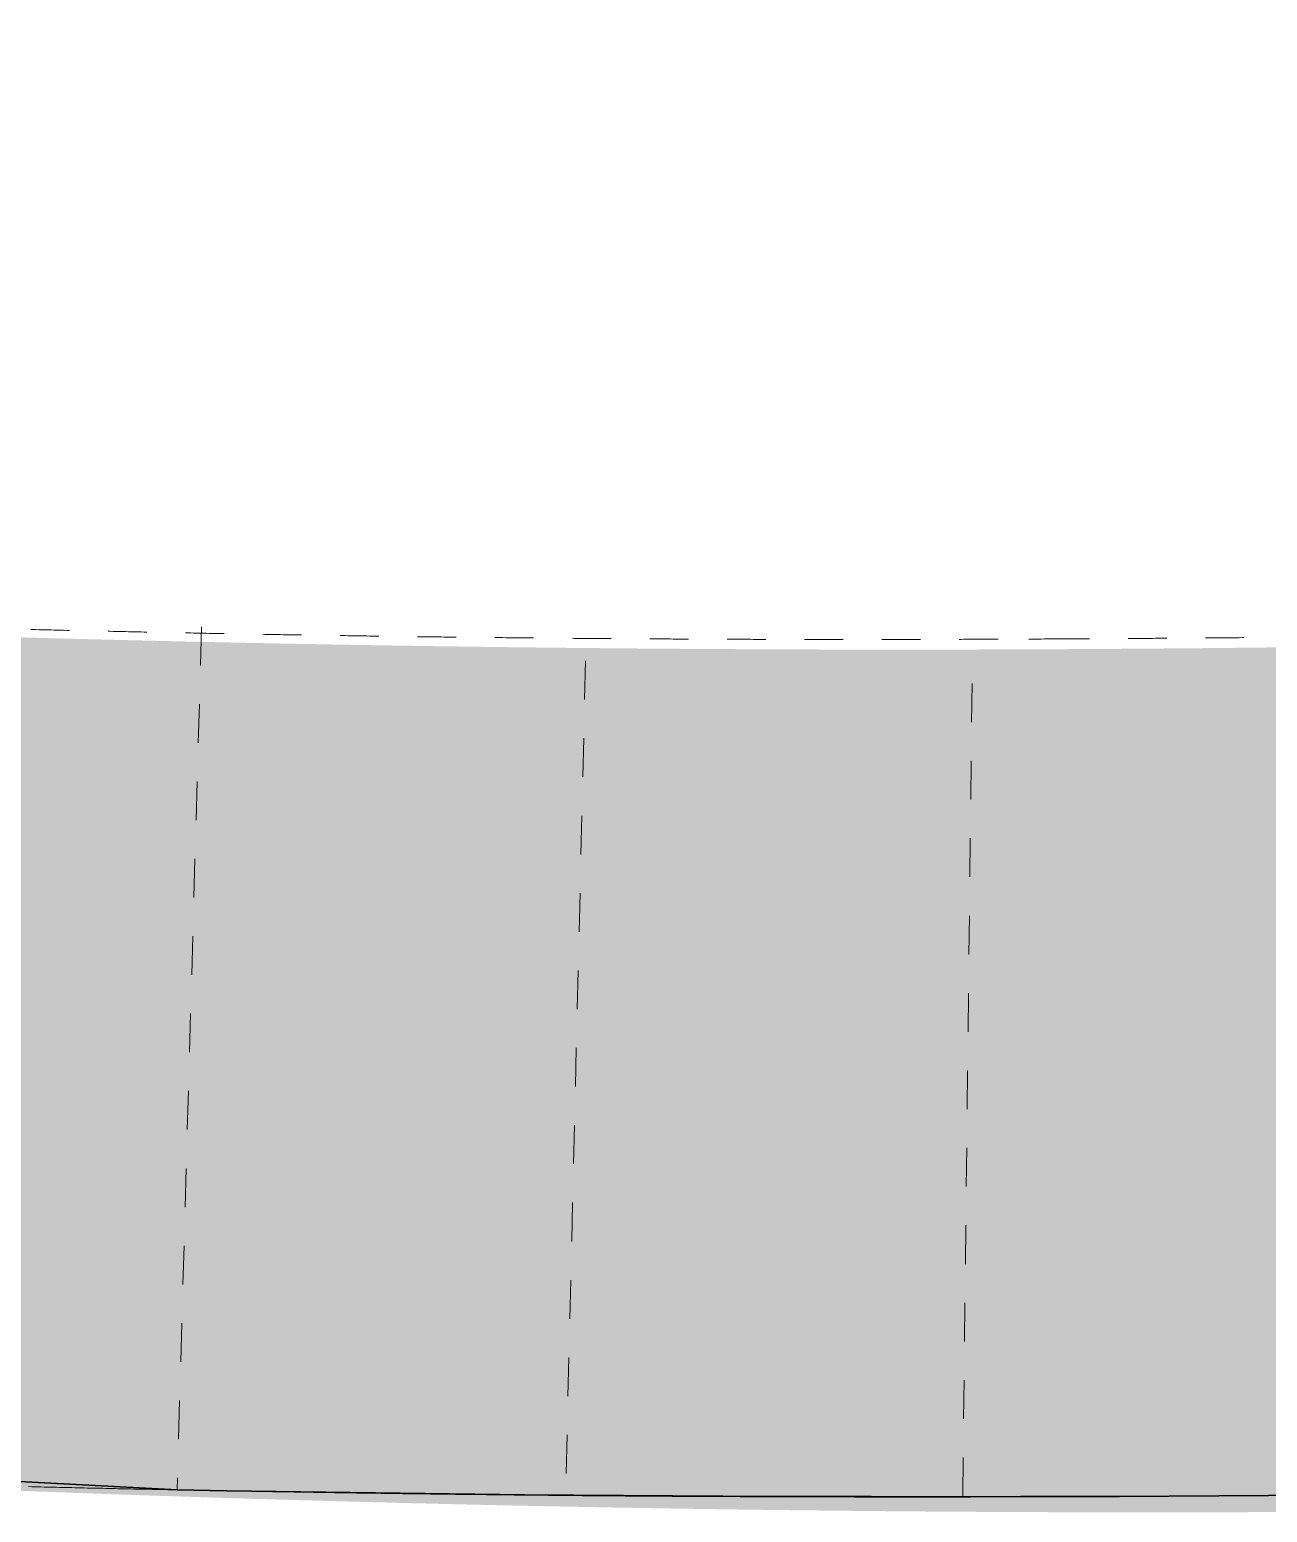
# Model space of a CAD drawing. Header units: millimetres. Extents: x -89663 to 74273, y -103666 to 18539.
# Drawn here: x -34212 to -26216, y -97235 to -87659 of the extents above; entities that cross this region are included whole.
import ezdxf

# ---------------------------------------------------------------- set-up
doc = ezdxf.new("R2010")
doc.units = ezdxf.units.MM
doc.header["$MEASUREMENT"] = 0
doc.linetypes.add('2-0_5', pattern=[500, 250, -250])
doc.layers.add('A-20-M_Hard_Landscape-Phase 2_Pen_No__141', color=255, linetype='Continuous', lineweight=0)
doc.layers.add('G-10-P_Topo_Paving_Pen_No__191', color=7, linetype='Continuous', lineweight=5)
doc.layers.add('G-10-P_Topo_Road_Pen_No__148', color=7, linetype='Continuous', lineweight=0, true_color=0x444444)
doc.layers.add('New_A-20-M_Hard_Landscape_Pen_No__53', color=7, linetype='Continuous', lineweight=35, true_color=0x444444)
doc.layers.add('New_A-20-M_Hard_Landscape', color=7, linetype='Continuous')

# ---------------------------------------------------------------- blocks, each defined once
blk = doc.blocks.new('Mesh_1_1', base_point=(-63082, -84192.5))
at = {"layer": 'New_A-20-M_Hard_Landscape_Pen_No__53', "linetype": 'Continuous', "flags": 128}
blk.add_lwpolyline([(17544.7, -92076.4, -0.012215), (1021, -95112.6, -0.028337), (-12755.4, -96694.9, -0.01857), (-33259.9, -97090.3), (-38567.8, -96810.8), (-41575.1, -96677.4), (-40853.7, -91723.4), (-47541.5, -90504), (-48672.3, -95544.5), (-51327.2, -94607)], format="xyb", dxfattribs=at)

msp = doc.modelspace()

# ---------------------------------------------------------------- hatches: boundary and pattern name
at = {"layer": 'A-20-M_Hard_Landscape-Phase 2_Pen_No__141', "linetype": 'Continuous'}
msp.add_hatch(color=256, dxfattribs=at).paths.add_polyline_path([(-41175.2, -91275.4, 0.065027), (11695.4, -87659.1), (12745.8, -93055.8, -0.071638), (-41575.1, -96677.4)])

# ---------------------------------------------------------------- linework, layer by layer
at = {"layer": 'G-10-P_Topo_Paving_Pen_No__191', "linetype": 'Continuous'}
for p, q in [((-34193.2, -91533.5), (-34205.6, -91533.2)), ((-34173.2, -91534), (-34193.2, -91533.5)), ((-34153.2, -91534.4), (-34173.2, -91534)), ((-34133.2, -91534.9), (-34153.2, -91534.4)), ((-34113.2, -91535.4), (-34133.2, -91534.9)), ((-34093.2, -91535.9), (-34113.2, -91535.4)), ((-34073.2, -91536.3), (-34093.2, -91535.9)), ((-34053.2, -91536.8), (-34073.2, -91536.3)), ((-34033.2, -91537.2), (-34053.2, -91536.8)), ((-34013.2, -91537.8), (-34033.2, -91537.2)), ((-33993.2, -91538.2), (-34013.2, -91537.8)), ((-33973.2, -91538.7), (-33993.2, -91538.2)), ((-33955.6, -91539.1), (-33973.2, -91538.7)), ((-33693.4, -91545), (-33705.8, -91544.7)), ((-33673.4, -91545.4), (-33693.4, -91545)), ((-33653.4, -91545.9), (-33673.4, -91545.4)), ((-33633.5, -91546.3), (-33653.4, -91545.9)), ((-33613.5, -91546.8), (-33633.5, -91546.3)), ((-33593.5, -91547.1), (-33613.5, -91546.8)), ((-33573.5, -91547.6), (-33593.5, -91547.1)), ((-33553.5, -91548), (-33573.5, -91547.6)), ((-33533.5, -91548.5), (-33553.5, -91548)), ((-33513.5, -91548.8), (-33533.5, -91548.5)), ((-33493.5, -91549.3), (-33513.5, -91548.8)), ((-33473.5, -91549.8), (-33493.5, -91549.3)), ((-33455.8, -91550.1), (-33473.5, -91549.8)), ((-33193.5, -91555.4), (-33205.9, -91555.2)), ((-33173.5, -91555.8), (-33193.5, -91555.4)), ((-33153.5, -91556.2), (-33173.5, -91555.8)), ((-33133.6, -91556.6), (-33153.5, -91556.2)), ((-33113.6, -91556.9), (-33133.6, -91556.6)), ((-33093.6, -91557.3), (-33113.6, -91556.9)), ((-33073.6, -91557.7), (-33093.6, -91557.3)), ((-33053.6, -91558.1), (-33073.6, -91557.7)), ((-33033.6, -91558.4), (-33053.6, -91558.1)), ((-33013.6, -91558.9), (-33033.6, -91558.4)), ((-32993.6, -91559.3), (-33013.6, -91558.9)), ((-32973.6, -91559.6), (-32993.6, -91559.3)), ((-32955.9, -91560), (-32973.6, -91559.6)), ((-32693.8, -91564.7), (-32706, -91564.4)), ((-32673.8, -91565), (-32693.8, -91564.7)), ((-32653.8, -91565.4), (-32673.8, -91565)), ((-32633.8, -91565.7), (-32653.8, -91565.4)), ((-32613.8, -91566), (-32633.8, -91565.7)), ((-32593.8, -91566.3), (-32613.8, -91566)), ((-32573.8, -91566.7), (-32593.8, -91566.3)), ((-32553.8, -91567), (-32573.8, -91566.7)), ((-32533.9, -91567.4), (-32553.8, -91567)), ((-32513.9, -91567.7), (-32533.9, -91567.4)), ((-32493.8, -91568), (-32513.9, -91567.7)), ((-32473.8, -91568.4), (-32493.8, -91568)), ((-32455.9, -91568.6), (-32473.8, -91568.4)), ((-32194, -91572.8), (-32206, -91572.6)), ((-32174, -91573.1), (-32194, -91572.8)), ((-32154, -91573.3), (-32174, -91573.1)), ((-32134, -91573.7), (-32154, -91573.3)), ((-32114, -91573.9), (-32134, -91573.7)), ((-32094, -91574.3), (-32114, -91573.9)), ((-32073.9, -91574.5), (-32094, -91574.3)), ((-32053.9, -91574.8), (-32073.9, -91574.5)), ((-32034, -91575.1), (-32053.9, -91574.8)), ((-32014, -91575.4), (-32034, -91575.1)), ((-31994, -91575.7), (-32014, -91575.4)), ((-31974, -91576), (-31994, -91575.7)), ((-31956, -91576.3), (-31974, -91576)), ((-31694.1, -91579.8), (-31706, -91579.6)), ((-31674.1, -91580), (-31694.1, -91579.8)), ((-31654.1, -91580.3), (-31674.1, -91580)), ((-31634.1, -91580.5), (-31654.1, -91580.3)), ((-31614.2, -91580.8), (-31634.1, -91580.5)), ((-31594.2, -91581), (-31614.2, -91580.8)), ((-31574.2, -91581.3), (-31594.2, -91581)), ((-31554.2, -91581.5), (-31574.2, -91581.3)), ((-31534.2, -91581.8), (-31554.2, -91581.5)), ((-31514.2, -91582), (-31534.2, -91581.8)), ((-31494.1, -91582.2), (-31514.2, -91582)), ((-31474.2, -91582.5), (-31494.1, -91582.2)), ((-31456.1, -91582.7), (-31474.2, -91582.5)), ((-31194.3, -91585.6), (-31206.1, -91585.5)), ((-31174.3, -91585.9), (-31194.3, -91585.6)), ((-31154.3, -91586), (-31174.3, -91585.9)), ((-31134.3, -91586.3), (-31154.3, -91586)), ((-31114.4, -91586.4), (-31134.3, -91586.3)), ((-31094.4, -91586.7), (-31114.4, -91586.4)), ((-31074.4, -91586.8), (-31094.4, -91586.7)), ((-31054.4, -91587.1), (-31074.4, -91586.8)), ((-31034.3, -91587.2), (-31054.4, -91587.1)), ((-31014.3, -91587.4), (-31034.3, -91587.2)), ((-30994.4, -91587.6), (-31014.3, -91587.4)), ((-30974.4, -91587.8), (-30994.4, -91587.6)), ((-30956.1, -91588), (-30974.4, -91587.8)), ((-30694.5, -91590.4), (-30706.2, -91590.3)), ((-30674.6, -91590.5), (-30694.5, -91590.4)), ((-30654.5, -91590.7), (-30674.6, -91590.5)), ((-30634.5, -91590.8), (-30654.5, -91590.7)), ((-30614.5, -91591), (-30634.5, -91590.8)), ((-30594.5, -91591.1), (-30614.5, -91591)), ((-30574.6, -91591.3), (-30594.5, -91591.1)), ((-30554.6, -91591.4), (-30574.6, -91591.3)), ((-30534.6, -91591.6), (-30554.6, -91591.4)), ((-30514.6, -91591.7), (-30534.6, -91591.6)), ((-30494.5, -91591.9), (-30514.6, -91591.7)), ((-30474.6, -91592), (-30494.5, -91591.9)), ((-30456.1, -91592.1), (-30474.6, -91592)), ((-30194.8, -91593.9), (-30206.2, -91593.8)), ((-30174.7, -91594.1), (-30194.8, -91593.9)), ((-30154.7, -91594.1), (-30174.7, -91594.1)), ((-30134.7, -91594.3), (-30154.7, -91594.1)), ((-30114.8, -91594.4), (-30134.7, -91594.3)), ((-30094.8, -91594.5), (-30114.8, -91594.4)), ((-30074.8, -91594.6), (-30094.8, -91594.5)), ((-30054.8, -91594.7), (-30074.8, -91594.6)), ((-30034.8, -91594.8), (-30054.8, -91594.7)), ((-30014.8, -91594.9), (-30034.8, -91594.8)), ((-29994.8, -91595), (-30014.8, -91594.9)), ((-29974.8, -91595.1), (-29994.8, -91595)), ((-29956.1, -91595.2), (-29974.8, -91595.1)), ((-29695, -91596.3), (-29706.1, -91596.3)), ((-29675, -91596.4), (-29695, -91596.3)), ((-29655, -91596.5), (-29675, -91596.4)), ((-29635, -91596.6), (-29655, -91596.5)), ((-29615, -91596.7), (-29635, -91596.6)), ((-29595, -91596.7), (-29615, -91596.7)), ((-29575, -91596.8), (-29595, -91596.7)), ((-29555, -91596.8), (-29575, -91596.8)), ((-29535.1, -91596.9), (-29555, -91596.8)), ((-29515.1, -91596.9), (-29535.1, -91596.9)), ((-29495.1, -91597), (-29515.1, -91596.9)), ((-29475, -91597), (-29495.1, -91597)), ((-29456.1, -91597.1), (-29475, -91597)), ((-29195.2, -91597.7), (-29206.1, -91597.6)), ((-29175.3, -91597.6), (-29195.2, -91597.7)), ((-29155.3, -91597.7), (-29175.3, -91597.6)), ((-29135.3, -91597.7), (-29155.3, -91597.7)), ((-29115.2, -91597.8), (-29135.3, -91597.7)), ((-29095.3, -91597.8), (-29115.2, -91597.8)), ((-29075.3, -91597.8), (-29095.3, -91597.8)), ((-29055.3, -91597.9), (-29075.3, -91597.8)), ((-29035.4, -91597.8), (-29055.3, -91597.9)), ((-29015.4, -91597.9), (-29035.4, -91597.8)), ((-28995.3, -91597.8), (-29015.4, -91597.9)), ((-28975.4, -91597.9), (-28995.3, -91597.8)), ((-28956.1, -91597.9), (-28975.4, -91597.9)), ((-28695.6, -91597.8), (-28706.2, -91597.9)), ((-28675.5, -91597.8), (-28695.6, -91597.8)), ((-28655.5, -91597.8), (-28675.5, -91597.8)), ((-28635.6, -91597.8), (-28655.5, -91597.8)), ((-28615.6, -91597.7), (-28635.6, -91597.8)), ((-28595.6, -91597.7), (-28615.6, -91597.7)), ((-28575.6, -91597.7), (-28595.6, -91597.7)), ((-28555.6, -91597.7), (-28575.6, -91597.7)), ((-28535.6, -91597.7), (-28555.6, -91597.7)), ((-28515.7, -91597.6), (-28535.6, -91597.7)), ((-28495.7, -91597.6), (-28515.7, -91597.6)), ((-28475.6, -91597.5), (-28495.7, -91597.6)), ((-28456.1, -91597.5), (-28475.6, -91597.5)), ((-28195.9, -91596.9), (-28206.2, -91596.9)), ((-28175.9, -91596.8), (-28195.9, -91596.9)), ((-28155.9, -91596.8), (-28175.9, -91596.8)), ((-28135.9, -91596.7), (-28155.9, -91596.8)), ((-28116, -91596.6), (-28135.9, -91596.7)), ((-28096, -91596.5), (-28116, -91596.6)), ((-28075.9, -91596.5), (-28096, -91596.5)), ((-28056, -91596.4), (-28075.9, -91596.5)), ((-28036, -91596.3), (-28056, -91596.4)), ((-28016, -91596.2), (-28036, -91596.3)), ((-27996, -91596.2), (-28016, -91596.2)), ((-27976, -91596), (-27996, -91596.2)), ((-27956.1, -91596), (-27976, -91596)), ((-27736.4, -91595), (-27756.2, -91595.1)), ((-27716.3, -91594.9), (-27736.4, -91595)), ((-27696.4, -91594.8), (-27716.3, -91594.9)), ((-27676.5, -91594.7), (-27696.4, -91594.8)), ((-27656.5, -91594.6), (-27676.5, -91594.7)), ((-27636.6, -91594.5), (-27656.5, -91594.6)), ((-27616.5, -91594.4), (-27636.6, -91594.5)), ((-27616, -91594.4), (-27616.5, -91594.4)), ((-27596.6, -91594.2), (-27616, -91594.4)), ((-27576.6, -91594.2), (-27596.6, -91594.2)), ((-27556.7, -91594.1), (-27576.6, -91594.2)), ((-27536.7, -91594), (-27556.7, -91594.1)), ((-27516.7, -91593.9), (-27536.7, -91594)), ((-27496.8, -91593.7), (-27516.7, -91593.9)), ((-27476.8, -91593.7), (-27496.8, -91593.7)), ((-27456.8, -91593.5), (-27476.8, -91593.7)), ((-27436.8, -91593.5), (-27456.8, -91593.5)), ((-27416.9, -91593.3), (-27436.8, -91593.5)), ((-27397, -91593.2), (-27416.9, -91593.3)), ((-27377, -91593.1), (-27397, -91593.2)), ((-27366, -91593), (-27377, -91593.1)), ((-27097.4, -91591.4), (-27116, -91591.5)), ((-27077.5, -91591.2), (-27097.4, -91591.4)), ((-27057.5, -91591.1), (-27077.5, -91591.2)), ((-27037.6, -91591), (-27057.5, -91591.1)), ((-27017.5, -91590.9), (-27037.6, -91591)), ((-26997.6, -91590.7), (-27017.5, -91590.9)), ((-26977.7, -91590.6), (-26997.6, -91590.7)), ((-26957.7, -91590.4), (-26977.7, -91590.6)), ((-26937.7, -91590.3), (-26957.7, -91590.4)), ((-26917.7, -91590.1), (-26937.7, -91590.3)), ((-26897.8, -91590), (-26917.7, -91590.1)), ((-26877.8, -91589.8), (-26897.8, -91590)), ((-26866, -91589.7), (-26877.8, -91589.8)), ((-26598.2, -91587.8), (-26616, -91587.9)), ((-26578.3, -91587.6), (-26598.2, -91587.8)), ((-26558.4, -91587.5), (-26578.3, -91587.6)), ((-26538.3, -91587.3), (-26558.4, -91587.5)), ((-26518.4, -91587.2), (-26538.3, -91587.3)), ((-26498.4, -91586.9), (-26518.4, -91587.2)), ((-26478.5, -91586.8), (-26498.4, -91586.9)), ((-26458.4, -91586.6), (-26478.5, -91586.8)), ((-26438.5, -91586.5), (-26458.4, -91586.6)), ((-26418.6, -91586.3), (-26438.5, -91586.5)), ((-26398.6, -91586.2), (-26418.6, -91586.3)), ((-26378.6, -91586), (-26398.6, -91586.2)), ((-26366, -91585.9), (-26378.6, -91586)), ((-34219.2, -97069.2), (-34199.2, -97069.8)), ((-34199.2, -97069.8), (-34179.2, -97070.3)), ((-34179.2, -97070.3), (-34159.2, -97070.7)), ((-34159.2, -97070.7), (-34139.2, -97071.2)), ((-34139.2, -97071.2), (-34119.3, -97071.6)), ((-34119.3, -97071.6), (-34099.4, -97072.2)), ((-34099.4, -97072.2), (-34079.4, -97072.6)), ((-34079.4, -97072.6), (-34059.4, -97073.1)), ((-34059.4, -97073.1), (-34039.4, -97073.5)), ((-34039.4, -97073.5), (-34019.4, -97074)), ((-34019.4, -97074), (-33999.4, -97074.4)), ((-33999.4, -97074.4), (-33979.4, -97074.9)), ((-33979.4, -97074.9), (-33959.5, -97075.3)), ((-33959.5, -97075.3), (-33939.5, -97075.8)), ((-33939.5, -97075.8), (-33919.5, -97076.3)), ((-33919.5, -97076.3), (-33899.5, -97076.7)), ((-33899.5, -97076.7), (-33879.5, -97077.2)), ((-33879.5, -97077.2), (-33859.5, -97077.6)), ((-33859.5, -97077.6), (-33839.5, -97078.1)), ((-33839.5, -97078.1), (-33819.5, -97078.5)), ((-33819.5, -97078.5), (-33799.6, -97079)), ((-33799.6, -97079), (-33779.6, -97079.4)), ((-33779.6, -97079.4), (-33759.6, -97079.9)), ((-33759.6, -97079.9), (-33739.6, -97080.2)), ((-33739.6, -97080.2), (-33719.6, -97080.7)), ((-33719.6, -97080.7), (-33699.6, -97081.1)), ((-33699.6, -97081.1), (-33679.6, -97081.6)), ((-33679.6, -97081.6), (-33659.7, -97082.1)), ((-33659.7, -97082.1), (-33639.7, -97082.4)), ((-33639.7, -97082.4), (-33619.7, -97082.9)), ((-33619.7, -97082.9), (-33599.7, -97083.3)), ((-33599.7, -97083.3), (-33579.7, -97083.8)), ((-33579.7, -97083.8), (-33559.7, -97084.1)), ((-33559.7, -97084.1), (-33539.7, -97084.6)), ((-33539.7, -97084.6), (-33519.8, -97085)), ((-33519.8, -97085), (-33499.8, -97085.4)), ((-33499.8, -97085.4), (-33479.8, -97085.8)), ((-33479.8, -97085.8), (-33459.8, -97086.3)), ((-33459.8, -97086.3), (-33439.8, -97086.6)), ((-33439.8, -97086.6), (-33419.8, -97087.1)), ((-33419.8, -97087.1), (-33399.8, -97087.5)), ((-33399.8, -97087.5), (-33379.9, -97087.9)), ((-33379.9, -97087.9), (-33359.9, -97088.3)), ((-33359.9, -97088.3), (-33339.9, -97088.7)), ((-33339.9, -97088.7), (-33319.9, -97089.1)), ((-33319.9, -97089.1), (-33299.9, -97089.5)), ((-33299.9, -97089.5), (-33279.9, -97089.9)), ((-33279.9, -97089.9), (-33259.9, -97090.3)), ((-33259.9, -97090.3), (-33240, -97090.7)), ((-33240, -97090.7), (-33220, -97091)), ((-33220, -97091), (-33200, -97091.5)), ((-33200, -97091.5), (-33180, -97091.8)), ((-33180, -97091.8), (-33160, -97092.3)), ((-33160, -97092.3), (-33140, -97092.7)), ((-33140, -97092.7), (-33120, -97093)), ((-33120, -97093), (-33100, -97093.5)), ((-33100, -97093.5), (-33080, -97093.8)), ((-33080, -97093.8), (-33060, -97094.2)), ((-33060, -97094.2), (-33040, -97094.5)), ((-33040, -97094.5), (-33020, -97095)), ((-33020, -97095), (-33000, -97095.3)), ((-33000, -97095.3), (-32980.1, -97095.7)), ((-32980.1, -97095.7), (-32960.1, -97096)), ((-32960.1, -97096), (-32940.1, -97096.4)), ((-32940.1, -97096.4), (-32920.1, -97096.7)), ((-32920.1, -97096.7), (-32900.1, -97097.2)), ((-32900.1, -97097.2), (-32880.1, -97097.6)), ((-32880.1, -97097.6), (-32860.2, -97097.9)), ((-32860.2, -97097.9), (-32840.2, -97098.3)), ((-32840.2, -97098.3), (-32820.2, -97098.6)), ((-32820.2, -97098.6), (-32800.2, -97099)), ((-32800.2, -97099), (-32780.2, -97099.3)), ((-32780.2, -97099.3), (-32760.2, -97099.7)), ((-32760.2, -97099.7), (-32740.3, -97100)), ((-32740.3, -97100), (-32720.3, -97100.4)), ((-32720.3, -97100.4), (-32700.3, -97100.7)), ((-32700.3, -97100.7), (-32680.3, -97101.1)), ((-32680.3, -97101.1), (-32660.3, -97101.4)), ((-32660.3, -97101.4), (-32640.3, -97101.8)), ((-32640.3, -97101.8), (-32620.4, -97102.1)), ((-32620.4, -97102.1), (-32600.4, -97102.4)), ((-32600.4, -97102.4), (-32580.4, -97102.8)), ((-32580.4, -97102.8), (-32560.4, -97103.1)), ((-32560.4, -97103.1), (-32540.4, -97103.5)), ((-32540.4, -97103.5), (-32520.5, -97103.8)), ((-32520.5, -97103.8), (-32500.5, -97104.2)), ((-32500.5, -97104.2), (-32480.5, -97104.4)), ((-32480.5, -97104.4), (-32460.4, -97104.8)), ((-32460.4, -97104.8), (-32440.4, -97105.1)), ((-32440.4, -97105.1), (-32420.4, -97105.5)), ((-32420.4, -97105.5), (-32400.5, -97105.7)), ((-32400.5, -97105.7), (-32380.5, -97106.1)), ((-32380.5, -97106.1), (-32360.5, -97106.4)), ((-32360.5, -97106.4), (-32340.5, -97106.7)), ((-32340.5, -97106.7), (-32320.5, -97107.1)), ((-32320.5, -97107.1), (-32300.5, -97107.4)), ((-32300.5, -97107.4), (-32280.6, -97107.7)), ((-32280.6, -97107.7), (-32260.6, -97108)), ((-32260.6, -97108), (-32240.6, -97108.3)), ((-32240.6, -97108.3), (-32220.6, -97108.6)), ((-32220.6, -97108.6), (-32200.6, -97108.9)), ((-32200.6, -97108.9), (-32180.7, -97109.2)), ((-32180.7, -97109.2), (-32160.7, -97109.5)), ((-32160.7, -97109.5), (-32140.7, -97109.8)), ((-32140.7, -97109.8), (-32120.7, -97110.1)), ((-32120.7, -97110.1), (-32100.7, -97110.4)), ((-32100.7, -97110.4), (-32080.8, -97110.7)), ((-32080.8, -97110.7), (-32060.8, -97111.1)), ((-32060.8, -97111.1), (-32040.7, -97111.3)), ((-32040.7, -97111.3), (-32020.7, -97111.6)), ((-32020.7, -97111.6), (-32000.7, -97111.9)), ((-32000.7, -97111.9), (-31980.8, -97112.2)), ((-31980.8, -97112.2), (-31960.8, -97112.4)), ((-31960.8, -97112.4), (-31940.8, -97112.8)), ((-31940.8, -97112.8), (-31920.8, -97113)), ((-31920.8, -97113), (-31900.8, -97113.3)), ((-31900.8, -97113.3), (-31880.9, -97113.6)), ((-31880.9, -97113.6), (-31860.9, -97113.9)), ((-31860.9, -97113.9), (-31840.9, -97114.1)), ((-31840.9, -97114.1), (-31820.9, -97114.4)), ((-31820.9, -97114.4), (-31800.9, -97114.7)), ((-31800.9, -97114.7), (-31781, -97115)), ((-31781, -97115), (-31761, -97115.3)), ((-31761, -97115.3), (-31741, -97115.5)), ((-31741, -97115.5), (-31720.9, -97115.8)), ((-31720.9, -97115.8), (-31700.9, -97116)), ((-31700.9, -97116), (-31681, -97116.3)), ((-31681, -97116.3), (-31661, -97116.5)), ((-31661, -97116.5), (-31641, -97116.8)), ((-31641, -97116.8), (-31621, -97117)), ((-31621, -97117), (-31601, -97117.3)), ((-31601, -97117.3), (-31581.1, -97117.5)), ((-31581.1, -97117.5), (-31561.1, -97117.8)), ((-31561.1, -97117.8), (-31541.1, -97118.1)), ((-31541.1, -97118.1), (-31521.1, -97118.3)), ((-31521.1, -97118.3), (-31501.1, -97118.6)), ((-31501.1, -97118.6), (-31481.2, -97118.8)), ((-31481.2, -97118.8), (-31461.1, -97119.1)), ((-31461.1, -97119.1), (-31441.1, -97119.3)), ((-31441.1, -97119.3), (-31421.1, -97119.6)), ((-31421.1, -97119.6), (-31401.2, -97119.8)), ((-31401.2, -97119.8), (-31381.2, -97120)), ((-31381.2, -97120), (-31361.2, -97120.2)), ((-31361.2, -97120.2), (-31341.2, -97120.5)), ((-31341.2, -97120.5), (-31321.2, -97120.7)), ((-31321.2, -97120.7), (-31301.3, -97121)), ((-31301.3, -97121), (-31281.3, -97121.1)), ((-31281.3, -97121.1), (-31261.3, -97121.4)), ((-31261.3, -97121.4), (-31241.3, -97121.7)), ((-31241.3, -97121.7), (-31221.3, -97121.8)), ((-31221.3, -97121.8), (-31201.3, -97122.1)), ((-31201.3, -97122.1), (-31181.3, -97122.3)), ((-31181.3, -97122.3), (-31161.3, -97122.5)), ((-31161.3, -97122.5), (-31141.4, -97122.7)), ((-31141.4, -97122.7), (-31121.4, -97123)), ((-31121.4, -97123), (-31101.4, -97123.1)), ((-31101.4, -97123.1), (-31081.4, -97123.4)), ((-31081.4, -97123.4), (-31061.4, -97123.5)), ((-31061.4, -97123.5), (-31041.5, -97123.8)), ((-31041.5, -97123.8), (-31021.5, -97123.9)), ((-31021.5, -97123.9), (-31001.4, -97124.2)), ((-31001.4, -97124.2), (-30981.4, -97124.4)), ((-30981.4, -97124.4), (-30961.5, -97124.6)), ((-30961.5, -97124.6), (-30941.5, -97124.8)), ((-30941.5, -97124.8), (-30921.5, -97125)), ((-30921.5, -97125), (-30901.5, -97125.2)), ((-30901.5, -97125.2), (-30881.6, -97125.4)), ((-30881.6, -97125.4), (-30861.6, -97125.6)), ((-30861.6, -97125.6), (-30841.6, -97125.7)), ((-30841.6, -97125.7), (-30821.6, -97126)), ((-30821.6, -97126), (-30801.6, -97126.1)), ((-30801.6, -97126.1), (-30781.6, -97126.3)), ((-30781.6, -97126.3), (-30761.6, -97126.5)), ((-30761.6, -97126.5), (-30741.6, -97126.7)), ((-30741.6, -97126.7), (-30721.7, -97126.8)), ((-30721.7, -97126.8), (-30701.7, -97127.1)), ((-30701.7, -97127.1), (-30681.7, -97127.3)), ((-30681.7, -97127.3), (-30661.7, -97127.4)), ((-30661.7, -97127.4), (-30641.8, -97127.6)), ((-30641.8, -97127.6), (-30621.8, -97127.7)), ((-30621.8, -97127.7), (-30601.7, -97128)), ((-30601.7, -97128), (-30581.7, -97128.1)), ((-30581.7, -97128.1), (-30561.8, -97128.3)), ((-30561.8, -97128.3), (-30541.8, -97128.4)), ((-30541.8, -97128.4), (-30521.8, -97128.6)), ((-30521.8, -97128.6), (-30501.8, -97128.7)), ((-30501.8, -97128.7), (-30481.9, -97128.9)), ((-30481.9, -97128.9), (-30461.9, -97129)), ((-30461.9, -97129), (-30441.9, -97129.2)), ((-30441.9, -97129.2), (-30421.9, -97129.4)), ((-30421.9, -97129.4), (-30401.9, -97129.5)), ((-30401.9, -97129.5), (-30381.9, -97129.7)), ((-30381.9, -97129.7), (-30361.9, -97129.8)), ((-30361.9, -97129.8), (-30342, -97130)), ((-30342, -97130), (-30322, -97130.1)), ((-30322, -97130.1), (-30302, -97130.3)), ((-30302, -97130.3), (-30282, -97130.4)), ((-30282, -97130.4), (-30262, -97130.6)), ((-30262, -97130.6), (-30242, -97130.7)), ((-30242, -97130.7), (-30222, -97130.8)), ((-30222, -97130.8), (-30202.1, -97130.9)), ((-30202.1, -97130.9), (-30182.1, -97131.1)), ((-30182.1, -97131.1), (-30162.1, -97131.2)), ((-30162.1, -97131.2), (-30142.1, -97131.4)), ((-30142.1, -97131.4), (-30122.2, -97131.5)), ((-30122.2, -97131.5), (-30102.1, -97131.6)), ((-30102.1, -97131.6), (-30082.1, -97131.8)), ((-30082.1, -97131.8), (-30062.2, -97131.9)), ((-30062.2, -97131.9), (-30042.2, -97132)), ((-30042.2, -97132), (-30022.2, -97132.1)), ((-30022.2, -97132.1), (-30002.2, -97132.3)), ((-30002.2, -97132.3), (-29982.3, -97132.3)), ((-29982.3, -97132.3), (-29962.3, -97132.5)), ((-29962.3, -97132.5), (-29942.2, -97132.5)), ((-29942.2, -97132.5), (-29922.3, -97132.7)), ((-29922.3, -97132.7), (-29902.3, -97132.8)), ((-29902.3, -97132.8), (-29882.3, -97132.9)), ((-29882.3, -97132.9), (-29862.3, -97133.1)), ((-29862.3, -97133.1), (-29842.4, -97133.1)), ((-29842.4, -97133.1), (-29822.4, -97133.3)), ((-29822.4, -97133.3), (-29802.3, -97133.3)), ((-29802.3, -97133.3), (-29782.4, -97133.5)), ((-29782.4, -97133.5), (-29762.4, -97133.5)), ((-29762.4, -97133.5), (-29742.4, -97133.6)), ((-29742.4, -97133.6), (-29722.5, -97133.7)), ((-29722.5, -97133.7), (-29702.5, -97133.8)), ((-29702.5, -97133.8), (-29682.5, -97133.9)), ((-29682.5, -97133.9), (-29662.5, -97134)), ((-29662.5, -97134), (-29642.5, -97134)), ((-29642.5, -97134), (-29622.5, -97134.2)), ((-29622.5, -97134.2), (-29602.5, -97134.2)), ((-29602.5, -97134.2), (-29582.6, -97134.3)), ((-29582.6, -97134.3), (-29562.6, -97134.5)), ((-29562.6, -97134.5), (-29542.6, -97134.5)), ((-29542.6, -97134.5), (-29522.6, -97134.6)), ((-29522.6, -97134.6), (-29502.6, -97134.6)), ((-29502.6, -97134.6), (-29482.6, -97134.8)), ((-29482.6, -97134.8), (-29462.7, -97134.8)), ((-29462.7, -97134.8), (-29442.7, -97134.9)), ((-29442.7, -97134.9), (-29422.7, -97134.9)), ((-29422.7, -97134.9), (-29402.7, -97135)), ((-29402.7, -97135), (-29382.7, -97135)), ((-29382.7, -97135), (-29362.7, -97135.1)), ((-29362.7, -97135.1), (-29342.8, -97135.2)), ((-29342.8, -97135.2), (-29322.8, -97135.3)), ((-29322.8, -97135.3), (-29302.8, -97135.3)), ((-29302.8, -97135.3), (-29282.9, -97135.4)), ((-29282.9, -97135.4), (-29262.8, -97135.5)), ((-29262.8, -97135.5), (-29242.8, -97135.5)), ((-29242.8, -97135.5), (-29222.9, -97135.6)), ((-29222.9, -97135.6), (-29202.9, -97135.6)), ((-29202.9, -97135.6), (-29182.9, -97135.7)), ((-29182.9, -97135.7), (-29163, -97135.7)), ((-29163, -97135.7), (-29142.9, -97135.7)), ((-29142.9, -97135.7), (-29122.9, -97135.7)), ((-29122.9, -97135.7), (-29103, -97135.8)), ((-29103, -97135.8), (-29083, -97135.8)), ((-29083, -97135.8), (-29063, -97135.9)), ((-29063, -97135.9), (-29043.1, -97135.9)), ((-29043.1, -97135.9), (-29023, -97136)), ((-29023, -97136), (-29003, -97135.9)), ((-29003, -97135.9), (-28983.1, -97136)), ((-28983.1, -97136), (-28963.1, -97136.1)), ((-28963.1, -97136.1), (-28943.1, -97136.1)), ((-28943.1, -97136.1), (-28923.2, -97136.1)), ((-28923.2, -97136.1), (-28903.1, -97136.1)), ((-28903.1, -97136.1), (-28883.2, -97136.2)), ((-28883.2, -97136.2), (-28863.2, -97136.2)), ((-28863.2, -97136.2), (-28843.2, -97136.2)), ((-28843.2, -97136.2), (-28823.3, -97136.2)), ((-28823.3, -97136.2), (-28803.3, -97136.3)), ((-28803.3, -97136.3), (-28783.2, -97136.2)), ((-28783.2, -97136.2), (-28763.3, -97136.3)), ((-28763.3, -97136.3), (-28743.3, -97136.2)), ((-28743.3, -97136.2), (-28723.3, -97136.3)), ((-28723.3, -97136.3), (-28703.4, -97136.2)), ((-28703.4, -97136.2), (-28683.3, -97136.3)), ((-28683.3, -97136.3), (-28663.4, -97136.2)), ((-28663.4, -97136.2), (-28643.4, -97136.3)), ((-28643.4, -97136.3), (-28623.4, -97136.3)), ((-28623.4, -97136.3), (-28603.5, -97136.3)), ((-28603.5, -97136.3), (-28583.5, -97136.3)), ((-28583.5, -97136.3), (-28563.4, -97136.3)), ((-28563.4, -97136.3), (-28543.5, -97136.3)), ((-28543.5, -97136.3), (-28523.5, -97136.3)), ((-28523.5, -97136.3), (-28503.6, -97136.3)), ((-28503.6, -97136.3), (-28483.6, -97136.2)), ((-28483.6, -97136.2), (-28463.5, -97136.3)), ((-28463.5, -97136.3), (-28443.6, -97136.2)), ((-28443.6, -97136.2), (-28423.6, -97136.2)), ((-28423.6, -97136.2), (-28403.6, -97136.2)), ((-28403.6, -97136.2), (-28383.7, -97136.2)), ((-28383.7, -97136.2), (-28363.7, -97136.1)), ((-28363.7, -97136.1), (-28343.7, -97136.1)), ((-28343.7, -97136.1), (-28323.7, -97136.1)), ((-28323.7, -97136.1), (-28303.7, -97136.1)), ((-28303.7, -97136.1), (-28283.8, -97136.1)), ((-28283.8, -97136.1), (-28263.8, -97136)), ((-28263.8, -97136), (-28243.8, -97136)), ((-28243.8, -97136), (-28223.8, -97135.9)), ((-28223.8, -97135.9), (-28203.8, -97135.9)), ((-28203.8, -97135.9), (-28184, -97135.9)), ((-27984, -97135.5), (-27964.1, -97135.4)), ((-27964.1, -97135.4), (-27944.1, -97135.4)), ((-27944.1, -97135.4), (-27924.1, -97135.2)), ((-27924.1, -97135.2), (-27904.2, -97135.2)), ((-27904.2, -97135.2), (-27884.2, -97135.1)), ((-27884.2, -97135.1), (-27864.3, -97135.1)), ((-27864.3, -97135.1), (-27844.2, -97135)), ((-27844.2, -97135), (-27824.2, -97135)), ((-27824.2, -97135), (-27804.3, -97134.9)), ((-27804.3, -97134.9), (-27784.3, -97134.9)), ((-27784.3, -97134.9), (-27764.3, -97134.7)), ((-27764.3, -97134.7), (-27744.3, -97134.7)), ((-27744.3, -97134.7), (-27724.3, -97134.6)), ((-27724.3, -97134.6), (-27704.4, -97134.6)), ((-27704.4, -97134.6), (-27684.4, -97134.6)), ((-27684.4, -97134.6), (-27664.4, -97134.4)), ((-27664.4, -97134.4), (-27644.4, -97134.4)), ((-27644.4, -97134.4), (-27624.5, -97134.3)), ((-27624.5, -97134.3), (-27604.5, -97134.3)), ((-27604.5, -97134.3), (-27584.5, -97134.1)), ((-27584.5, -97134.1), (-27564.5, -97134.1)), ((-27564.5, -97134.1), (-27544.5, -97134)), ((-27544.5, -97134), (-27524.6, -97133.9)), ((-27524.6, -97133.9), (-27504.6, -97133.8)), ((-27504.6, -97133.8), (-27484.6, -97133.8)), ((-27484.6, -97133.8), (-27464.6, -97133.6)), ((-27464.6, -97133.6), (-27444.7, -97133.6)), ((-27444.7, -97133.6), (-27424.7, -97133.5)), ((-27424.7, -97133.5), (-27404.7, -97133.4)), ((-27404.7, -97133.4), (-27384.7, -97133.3)), ((-27384.7, -97133.3), (-27364.7, -97133.3)), ((-27364.7, -97133.3), (-27344.8, -97133.2)), ((-27344.8, -97133.2), (-27324.8, -97133.1)), ((-27324.8, -97133.1), (-27304.8, -97133)), ((-27304.8, -97133), (-27284.8, -97132.9)), ((-27284.8, -97132.9), (-27264.8, -97132.8)), ((-27264.8, -97132.8), (-27244.9, -97132.7)), ((-27244.9, -97132.7), (-27224.9, -97132.6)), ((-27224.9, -97132.6), (-27204.9, -97132.5)), ((-27204.9, -97132.5), (-27184.9, -97132.4)), ((-27184.9, -97132.4), (-27165, -97132.3)), ((-27165, -97132.3), (-27145, -97132.2)), ((-27145, -97132.2), (-27125.1, -97132.1)), ((-27125.1, -97132.1), (-27105, -97132)), ((-27105, -97132), (-27085, -97131.9)), ((-27085, -97131.9), (-27065.1, -97131.8)), ((-27065.1, -97131.8), (-27045.1, -97131.7)), ((-27045.1, -97131.7), (-27025.1, -97131.6)), ((-27025.1, -97131.6), (-27005.1, -97131.5)), ((-27005.1, -97131.5), (-26985.2, -97131.4)), ((-26985.2, -97131.4), (-26965.2, -97131.3)), ((-26965.2, -97131.3), (-26945.2, -97131.1)), ((-26945.2, -97131.1), (-26925.2, -97131.1)), ((-26925.2, -97131.1), (-26905.2, -97130.9)), ((-26905.2, -97130.9), (-26885.3, -97130.8)), ((-26885.3, -97130.8), (-26865.2, -97130.6)), ((-26865.2, -97130.6), (-26845.3, -97130.6)), ((-26845.3, -97130.6), (-26825.3, -97130.4)), ((-26825.3, -97130.4), (-26805.4, -97130.3)), ((-26805.4, -97130.3), (-26785.4, -97130.2)), ((-26785.4, -97130.2), (-26765.4, -97130.1)), ((-26765.4, -97130.1), (-26745.4, -97129.9)), ((-26745.4, -97129.9), (-26725.4, -97129.8)), ((-26725.4, -97129.8), (-26705.5, -97129.7)), ((-26705.5, -97129.7), (-26685.4, -97129.6)), ((-26685.4, -97129.6), (-26665.5, -97129.5)), ((-26665.5, -97129.5), (-26645.5, -97129.3)), ((-26645.5, -97129.3), (-26625.6, -97129.2)), ((-26625.6, -97129.2), (-26605.5, -97129)), ((-26605.5, -97129), (-26585.6, -97128.9)), ((-26585.6, -97128.9), (-26565.6, -97128.7)), ((-26565.6, -97128.7), (-26545.7, -97128.7)), ((-26545.7, -97128.7), (-26525.6, -97128.5)), ((-26525.6, -97128.5), (-26505.6, -97128.4)), ((-26505.6, -97128.4), (-26485.7, -97128.2)), ((-26485.7, -97128.2), (-26465.7, -97128.1)), ((-26465.7, -97128.1), (-26445.8, -97127.9)), ((-26445.8, -97127.9), (-26425.7, -97127.8)), ((-26425.7, -97127.8), (-26405.8, -97127.6)), ((-26405.8, -97127.6), (-26385.8, -97127.5)), ((-26385.8, -97127.5), (-26365.9, -97127.4)), ((-26365.9, -97127.4), (-26345.8, -97127.2)), ((-26345.8, -97127.2), (-26325.9, -97127.1)), ((-26325.9, -97127.1), (-26305.9, -97126.9)), ((-26305.9, -97126.9), (-26286, -97126.8)), ((-26286, -97126.8), (-26265.9, -97126.6)), ((-26265.9, -97126.6), (-26245.9, -97126.5)), ((-26245.9, -97126.5), (-26226, -97126.2)), ((-26226, -97126.2), (-26206, -97126.1))]:
    msp.add_line(p, q, dxfattribs=at)
at = {"layer": 'G-10-P_Topo_Road_Pen_No__148', "linetype": '2-0_5'}
msp.add_line((-33101.6, -91515), (-33259.9, -97090.3), dxfattribs=at)
at = {"layer": 'G-10-P_Topo_Road_Pen_No__148', "linetype": '2-0_5', "flags": 128}
for points in [[(-30746.5, -96984.6), (-30617.7, -91611)], [(-28183.9, -97131.4), (-28122.3, -91762.4)]]:
    msp.add_lwpolyline(points, dxfattribs=at)

# ---------------------------------------------------------------- block references
at = {"layer": 'New_A-20-M_Hard_Landscape', "color": 49, "lineweight": 35, "true_color": 0x444444}
msp.add_blockref('Mesh_1_1', (-63082, -84192.5), dxfattribs=at)

doc.saveas('drawing.dxf')
